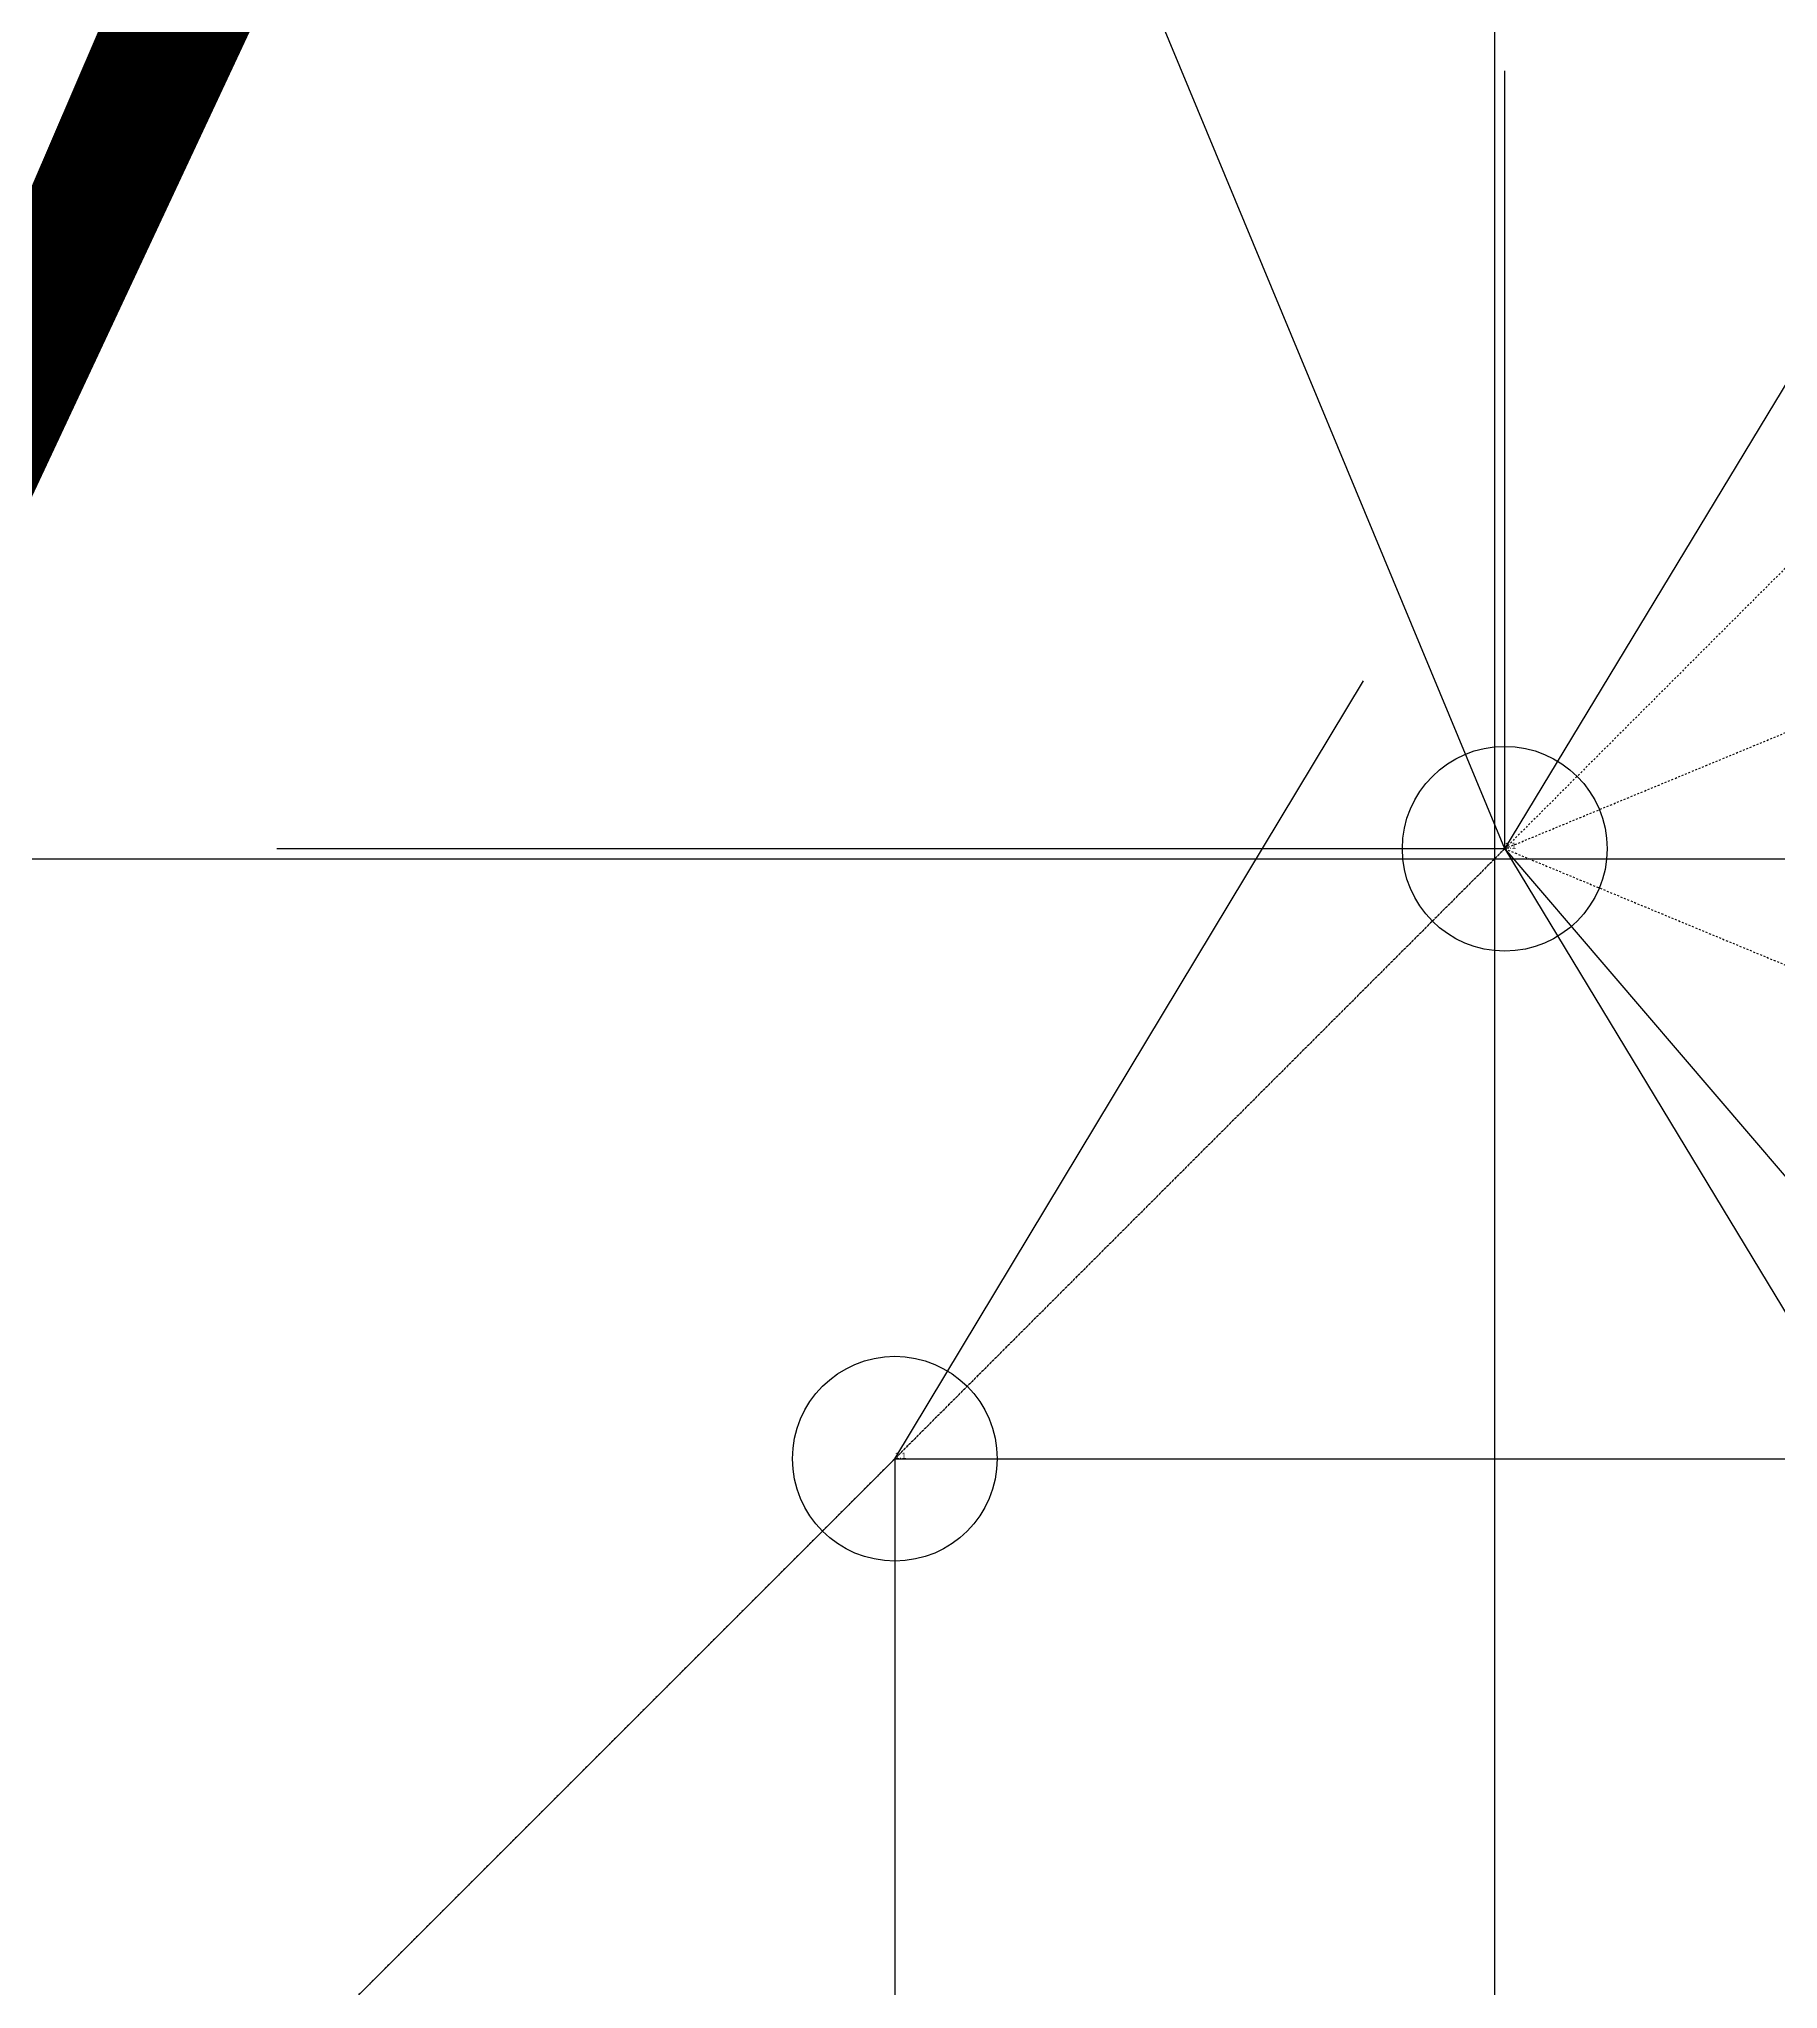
# Model space of a CAD drawing. Header units: millimetres. Extents: x -753 to 2000, y -1420 to 1087.
# Drawn here: x 96.3 to 379.5, y 149.3 to 466.9 of the extents above; entities that cross this region are included whole.
import ezdxf

# ---------------------------------------------------------------- set-up
doc = ezdxf.new("R2010")
doc.units = ezdxf.units.MM
doc.linetypes.add('DASH', pattern=[0.6, 0.3, -0.3])

msp = doc.modelspace()

# ---------------------------------------------------------------- linework, layer by layer
at = {"layer": 'Black', "color": 0}
msp.add_lwpolyline([(335.33, 1002), (-668.67, -1335.33)], dxfattribs=at)
at = {"layer": 'Brown', "color": 32}
msp.add_lwpolyline([(336, 1002.67), (-669.33, -1336)], dxfattribs=at)
at = {"layer": 'Green', "color": 3}
for points in [[(420, 1086.67), (-753.33, -1420)], [(419.33, 1086), (-752.67, -1419.33)], [(418.67, 1085.33), (-752, -1418.67)], [(418, 1084.67), (-751.33, -1418)], [(417.33, 1084), (-750.67, -1417.33)], [(416.67, 1083.33), (-750, -1416.67)], [(416, 1082.67), (-749.33, -1416)], [(415.33, 1082), (-748.67, -1415.33)], [(414.67, 1081.33), (-748, -1414.67)], [(414, 1080.67), (-747.33, -1414)], [(413.33, 1080), (-746.67, -1413.33)], [(412.67, 1079.33), (-746, -1412.67)], [(412, 1078.67), (-745.33, -1412)], [(411.33, 1078), (-744.67, -1411.33)], [(410.67, 1077.33), (-744, -1410.67)], [(410, 1076.67), (-743.33, -1410)], [(409.33, 1076), (-742.67, -1409.33)], [(408.67, 1075.33), (-742, -1408.67)], [(408, 1074.67), (-741.33, -1408)], [(407.33, 1074), (-740.67, -1407.33)], [(406.67, 1073.33), (-740, -1406.67)], [(406, 1072.67), (-739.33, -1406)], [(405.33, 1072), (-738.67, -1405.33)], [(404.67, 1071.33), (-738, -1404.67)], [(404, 1070.67), (-737.33, -1404)], [(403.33, 1070), (-736.67, -1403.33)], [(402.67, 1069.33), (-736, -1402.67)], [(402, 1068.67), (-735.33, -1402)], [(401.33, 1068), (-734.67, -1401.33)], [(400.67, 1067.33), (-734, -1400.67)], [(400, 1066.67), (-733.33, -1400)], [(399.33, 1066), (-732.67, -1399.33)], [(398.67, 1065.33), (-732, -1398.67)], [(398, 1064.67), (-731.33, -1398)], [(397.33, 1064), (-730.67, -1397.33)], [(396.67, 1063.33), (-730, -1396.67)], [(396, 1062.67), (-729.33, -1396)], [(395.33, 1062), (-728.67, -1395.33)], [(394.67, 1061.33), (-728, -1394.67)], [(394, 1060.67), (-727.33, -1394)], [(393.33, 1060), (-726.67, -1393.33)], [(392.67, 1059.33), (-726, -1392.67)], [(392, 1058.67), (-725.33, -1392)], [(391.33, 1058), (-724.67, -1391.33)], [(390.67, 1057.33), (-724, -1390.67)], [(390, 1056.67), (-723.33, -1390)], [(389.33, 1056), (-722.67, -1389.33)], [(388.67, 1055.33), (-722, -1388.67)], [(388, 1054.67), (-721.33, -1388)], [(387.33, 1054), (-720.67, -1387.33)], [(386.67, 1053.33), (-720, -1386.67)], [(386, 1052.67), (-719.33, -1386)], [(385.33, 1052), (-718.67, -1385.33)], [(384.67, 1051.33), (-718, -1384.67)], [(384, 1050.67), (-717.33, -1384)], [(383.33, 1050), (-716.67, -1383.33)], [(382.67, 1049.33), (-716, -1382.67)], [(382, 1048.67), (-715.33, -1382)], [(381.33, 1048), (-714.67, -1381.33)], [(380.67, 1047.33), (-714, -1380.67)], [(380, 1046.67), (-713.33, -1380)], [(379.33, 1046), (-712.67, -1379.33)], [(378.67, 1045.33), (-712, -1378.67)], [(378, 1044.67), (-711.33, -1378)], [(377.33, 1044), (-710.67, -1377.33)], [(376.67, 1043.33), (-710, -1376.67)], [(376, 1042.67), (-709.33, -1376)], [(375.33, 1042), (-708.67, -1375.33)], [(374.67, 1041.33), (-708, -1374.67)], [(374, 1040.67), (-707.33, -1374)], [(373.33, 1040), (-706.67, -1373.33)], [(372.67, 1039.33), (-706, -1372.67)], [(372, 1038.67), (-705.33, -1372)], [(371.33, 1038), (-704.67, -1371.33)], [(370.67, 1037.33), (-704, -1370.67)], [(370, 1036.67), (-703.33, -1370)], [(369.33, 1036), (-702.67, -1369.33)], [(368.67, 1035.33), (-702, -1368.67)], [(368, 1034.67), (-701.33, -1368)], [(367.33, 1034), (-700.67, -1367.33)], [(366.67, 1033.33), (-700, -1366.67)], [(366, 1032.67), (-699.33, -1366)], [(365.33, 1032), (-698.67, -1365.33)], [(364.67, 1031.33), (-698, -1364.67)], [(364, 1030.67), (-697.33, -1364)], [(363.33, 1030), (-696.67, -1363.33)], [(362.67, 1029.33), (-696, -1362.67)], [(362, 1028.67), (-695.33, -1362)], [(361.33, 1028), (-694.67, -1361.33)], [(360.67, 1027.33), (-694, -1360.67)], [(360, 1026.67), (-693.33, -1360)], [(359.33, 1026), (-692.67, -1359.33)], [(358.67, 1025.33), (-692, -1358.67)], [(358, 1024.67), (-691.33, -1358)], [(357.33, 1024), (-690.67, -1357.33)], [(356.67, 1023.33), (-690, -1356.67)], [(356, 1022.67), (-689.33, -1356)], [(355.33, 1022), (-688.67, -1355.33)], [(354.67, 1021.33), (-688, -1354.67)], [(354, 1020.67), (-687.33, -1354)], [(353.33, 1020), (-686.67, -1353.33)], [(352.67, 1019.33), (-686, -1352.67)], [(352, 1018.67), (-685.33, -1352)], [(351.33, 1018), (-684.67, -1351.33)], [(350.67, 1017.33), (-684, -1350.67)], [(350, 1016.67), (-683.33, -1350)], [(349.33, 1016), (-682.67, -1349.33)], [(348.67, 1015.33), (-682, -1348.67)], [(348, 1014.67), (-681.33, -1348)], [(347.33, 1014), (-680.67, -1347.33)], [(346.67, 1013.33), (-680, -1346.67)], [(346, 1012.67), (-679.33, -1346)], [(345.33, 1012), (-678.67, -1345.33)], [(344.67, 1011.33), (-678, -1344.67)], [(344, 1010.67), (-677.33, -1344)], [(343.33, 1010), (-676.67, -1343.33)], [(342.67, 1009.33), (-676, -1342.67)], [(342, 1008.67), (-675.33, -1342)], [(341.33, 1008), (-674.67, -1341.33)], [(340.67, 1007.33), (-674, -1340.67)], [(340, 1006.67), (-673.33, -1340)], [(339.33, 1006), (-672.67, -1339.33)], [(338.67, 1005.33), (-672, -1338.67)], [(338, 1004.67), (-671.33, -1338)]]:
    msp.add_lwpolyline(points, dxfattribs=at)
at = {"layer": 'Grid', "color": 255}
for p, q in [((333.33, 666.67), (333.33, -666.67)), ((-666.67, 333.33), (2000, 333.33))]:
    msp.add_line(p, q, dxfattribs=at)
at = {"layer": 'LGray', "color": 255, "linetype": 'DASH'}
for p, q in [((668.33, 668.33), (0, 0)), ((335, 335), (235.67, 235.67)), ((335, 335), (235.67, 235.67)), ((335, 335), (235.67, 235.67)), ((335, 335), (235.67, 235.67)), ((335, 335), (235.67, 235.67)), ((335, 335), (235.67, 235.67))]:
    msp.add_line(p, q, dxfattribs=at)
at = {"layer": 'Orange', "color": 30}
msp.add_lwpolyline([(337.33, 1004), (-670.67, -1337.33)], dxfattribs=at)
at = {"layer": 'Red', "color": 1}
msp.add_lwpolyline([(336.67, 1003.33), (-670, -1336.67)], dxfattribs=at)
at = {"layer": 'Shots', "color": 1}
for p, q in [((0, 0), (235.67, 235.67)), ((235.67, 235.67), (902.33, 235.67))]:
    msp.add_line(p, q, dxfattribs=at)
for centre in [(335, 335), (335, 335), (335, 335), (335, 335), (335, 335), (335, 335), (235.67, 235.67)]:
    msp.add_circle(centre, 16.67, dxfattribs=at)
at = {"layer": 'XSect', "color": 1}
for p, q in [((335, 335), (258.33, 519.67)), ((335, 335), (411.67, 461.67)), ((335, 335), (335, 461.67)), ((335, 335), (411.67, 461.67)), ((335, 335), (411.67, 461.67)), ((335, 335), (411.67, 461.67)), ((235.67, 235.67), (312, 362.33)), ((335, 335), (135, 335)), ((335, 335), (193.67, 335)), ((335, 335), (193.67, 335)), ((335, 335), (193.67, 335)), ((335, 335), (193.67, 335)), ((335, 335), (486.67, 157.67)), ((335, 335), (442.33, 157.67)), ((335, 335), (486.67, 157.67)), ((335, 335), (486.67, 157.67)), ((335, 335), (486.67, 157.67)), ((235.67, 235.67), (377, 235.67)), ((235.67, 235.67), (235.67, 58.33))]:
    msp.add_line(p, q, dxfattribs=at)
at = {"layer": 'XSect', "color": 1, "linetype": 'DASH'}
for q in [(435, 376.33), (475, 277)]:
    msp.add_line((335, 335), q, dxfattribs=at)

# ---------------------------------------------------------------- texts
at = {"layer": 'Label'}
for p in [(335, 335), (335, 335), (335, 335), (335, 335), (335, 335), (335, 335), (235.67, 235.67)]:
    msp.add_text('1.1', height=1, dxfattribs=at).set_placement(p)

doc.saveas('drawing.dxf')
